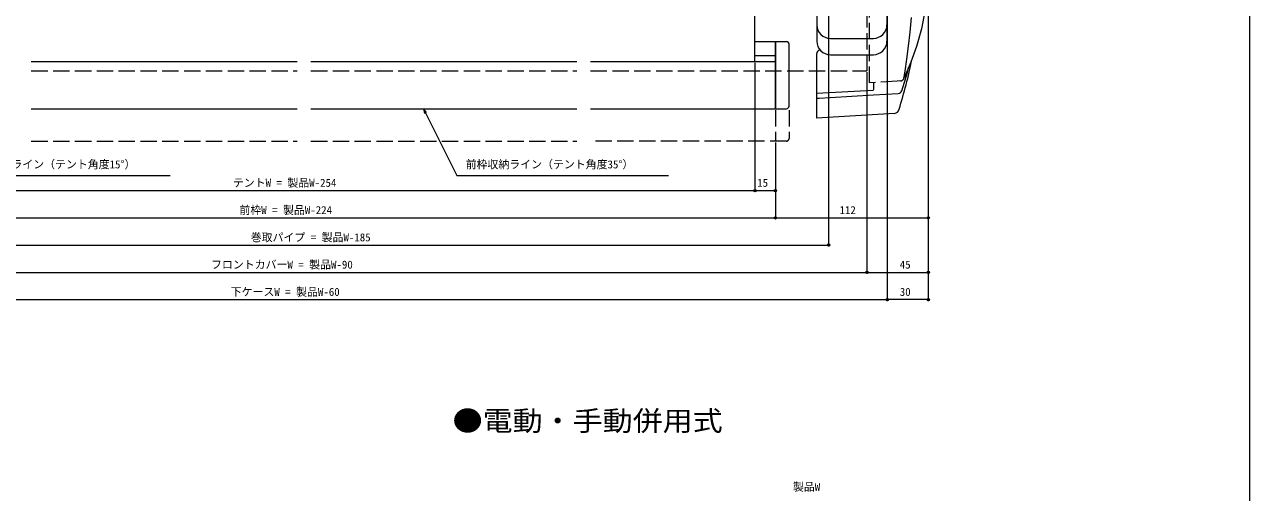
# Model space of a CAD drawing. Units: millimetres, scale not verified. Extents: x -1682 to -296, y -1188 to 1054.
# Drawn here: x -1194 to -296, y 45 to 388 of the extents above; entities that cross this region are included whole.
import ezdxf
from ezdxf.enums import TextEntityAlignment as Align

# ---------------------------------------------------------------- set-up
doc = ezdxf.new("R2010")
doc.units = ezdxf.units.MM
doc.header["$LTSCALE"] = 4
doc.linetypes.add('DASHED3', pattern=[4, 3, -1])
doc.layers.add('0-1_USER1', color=3, linetype='Continuous')
for name, color, linetype, lineweight in [('0-2_YKK_ZWAK', 7, 'Continuous', 9), ('0-3_YKK_12', 2, 'Continuous', 9), ('0-4_YKK_13', 4, 'Continuous', 9), ('0-5_YKK_A1', 4, 'DASHED3', 9), ('0-6_YKK_D', 6, 'Continuous', 9)]:
    doc.layers.add(name, color=color, linetype=linetype, lineweight=lineweight)
doc.styles.add('ＭＳ ゴシック', font='')
doc.styles.get('ＭＳ ゴシック').set_extended_font_data('MS Gothic')

msp = doc.modelspace()

# ---------------------------------------------------------------- linework, layer by layer
at = {"layer": '0-2_YKK_ZWAK'}
msp.add_line((-296, 996), (-296, -1188), dxfattribs=at)
at = {"layer": '0-3_YKK_12'}
for p, q in [((-658.501, 375.693), (-643.501, 375.693)), ((-1189, 361.039), (-994, 361.039)), ((-984, 361.039), (-789, 361.039)), ((-779, 361.039), (-643.501, 361.039)), ((-658.501, 365.474), (-643.501, 365.474)), ((-1189, 326.323), (-994, 326.323)), ((-984, 326.323), (-789, 326.323)), ((-779, 326.323), (-643.501, 326.323))]:
    msp.add_line(p, q, dxfattribs=at)
at = {"layer": '0-3_YKK_12', "color": 7}
msp.add_line((-643.501, 326.323), (-643.501, 375.693), dxfattribs=at)
at = {"layer": '0-4_YKK_13', "linetype": 'DASHED3'}
for p, q in [((-574.5, 345.321), (-574.5, 603.365)), ((-544.872, 382.506), (-543.886, 393.328)), ((-545.969, 372.282), (-544.872, 382.506)), ((-547.171, 362.708), (-545.969, 372.282)), ((-544.147, 360.534), (-549.042, 349.276)), ((-548.469, 353.858), (-547.171, 362.708)), ((-549.148, 349.744), (-548.469, 353.858)), ((-554.257, 346.597), (-574.5, 345.321)), ((-551.945, 346.744), (-554.257, 346.597)), ((-549.042, 349.276), (-549.337, 348.668)), ((-549.337, 348.668), (-549.321, 348.753)), ((-549.318, 348.66), (-549.337, 348.668)), ((-549.321, 348.753), (-549.148, 349.744))]:
    msp.add_line(p, q, dxfattribs=at)
at = {"layer": '0-4_YKK_13'}
for p, q in [((-658.501, 361.039), (-658.501, 546.865)), ((-613.251, 458.482), (-613.251, 375.982)), ((-561.751, 458.482), (-561.751, 375.982)), ((-533.923, 397.987), (-536.505, 384.94)), ((-603.251, 377.952), (-571.751, 377.952)), ((-536.505, 384.94), (-540.065, 372.049)), ((-643.501, 375.693), (-635.501, 375.693)), ((-633.501, 328.323), (-633.501, 373.693)), ((-540.065, 372.049), (-544.147, 360.534)), ((-613.5, 366.391), (-613.5, 319.365)), ((-603.251, 365.982), (-571.751, 365.982)), ((-550.859, 339.584), (-546.779, 352.948)), ((-546.779, 352.948), (-545.868, 356.576)), ((-571.5, 340.566), (-571.5, 345.51)), ((-613.5, 337.692), (-571.972, 340.058)), ((-613.5, 334.095), (-611.503, 334.209)), ((-611.503, 334.209), (-603.517, 334.665)), ((-603.517, 334.665), (-571.57, 336.488)), ((-571.57, 336.488), (-553.555, 337.517)), ((-556.206, 322.869), (-613.5, 319.365))]:
    msp.add_line(p, q, dxfattribs=at)
msp.add_lwpolyline([(-643.501, 375.693), (-643.501, 326.323), (-635.501, 326.323)], dxfattribs=at)
for centre, radius, start, end in [((-603.251, 387.952), 10, 180, 270), ((-571.751, 387.952), 10, 270, 0), ((-635.501, 373.693), 2, 0, 90), ((-610.5, 366.391), 3, 95.0047, 180), ((-603.251, 375.982), 10, 180, 270), ((-603.251, 375.982), 10, 180, 181.65863), ((-571.751, 375.982), 10, 270, 0), ((-862.633, 425.233), 325.241, 342.24178, 348.82388), ((-572.033, 340.588), 0.533, 276.48831, 2.33179), ((-553.729, 340.536), 3.024, 273.30217, 341.64816), ((-635.501, 328.323), 2, 270, 0), ((-556.633, 326.663), 3.798, 276.4938, 350.4958)]:
    msp.add_arc(centre, radius, start, end, dxfattribs=at)
at = {"layer": '0-4_YKK_13', "linetype": 'DASHED3'}
msp.add_arc((-552.144, 349.773), 3.036, 273.76134, 338.51776, dxfattribs=at)
at = {"layer": '0-5_YKK_A1'}
for p, q in [((-576.5, 397.873), (-576.5, 354.242)), ((-1189, 354.242), (-994, 354.242)), ((-984, 354.242), (-789, 354.242)), ((-779, 354.242), (-576.5, 354.242))]:
    msp.add_line(p, q, dxfattribs=at)
at = {"layer": '0-6_YKK_D'}
for p, q in [((-531.502, 606.326), (-531.502, 205.323)), ((-531.502, 606.326), (-531.502, 185.323)), ((-604.501, 459.615), (-604.501, 225.323)), ((-561.5, 441.365), (-561.5, 185.323)), ((-561.5, 441.365), (-561.5, 185.323)), ((-658.501, 360.039), (-658.501, 265.323)), ((-658.501, 360.039), (-658.501, 265.323)), ((-576.5, 353.242), (-576.5, 205.323)), ((-576.5, 353.242), (-576.5, 205.323)), ((-901.58, 326.323), (-900.055, 323.284)), ((-901.58, 326.323), (-900.869, 322.876)), ((-899.241, 323.693), (-901.58, 326.323)), ((-900.055, 323.284), (-877.01, 277.356)), ((-643.501, 301.59), (-643.501, 265.323)), ((-643.501, 301.59), (-643.501, 245.323)), ((-643.501, 301.59), (-643.501, 245.323)), ((-531.502, 301.59), (-531.502, 245.323)), ((-1242.01, 277.356), (-1087.181, 277.356)), ((-877.01, 277.356), (-722.018, 277.356)), ((-1319.499, 266.323), (-658.501, 266.323)), ((-658.501, 266.323), (-643.501, 266.323)), ((-1334.499, 246.323), (-643.501, 246.323)), ((-643.501, 246.323), (-531.502, 246.323)), ((-1334.499, 226.323), (-604.501, 226.323)), ((-1401.5, 206.323), (-576.5, 206.323)), ((-576.5, 206.323), (-531.502, 206.323)), ((-1416.5, 186.323), (-561.5, 186.323)), ((-531.502, 186.323), (-561.5, 186.323))]:
    msp.add_line(p, q, dxfattribs=at)
at = {"layer": '0-6_YKK_D', "linetype": 'DASHED3'}
for p, q in [((-643.501, 325.323), (-643.501, 302.59)), ((-633.501, 325.323), (-633.501, 304.59)), ((-1189, 302.59), (-994, 302.59)), ((-984, 302.59), (-789, 302.59)), ((-635.501, 302.59), (-779, 302.59))]:
    msp.add_line(p, q, dxfattribs=at)
at = {"layer": '0-6_YKK_D'}
for centre in [(-658.501, 266.323), (-658.501, 266.323), (-643.501, 266.323), (-643.501, 246.323), (-643.501, 246.323), (-531.502, 246.323), (-604.501, 226.323), (-576.5, 206.323), (-576.5, 206.323), (-531.502, 206.323), (-561.5, 186.323), (-561.5, 186.323), (-531.502, 186.323)]:
    msp.add_circle(centre, 0.85, dxfattribs=at)
at = {"layer": '0-6_YKK_D', "linetype": 'DASHED3'}
msp.add_arc((-635.501, 304.59), 2, 270, 0, dxfattribs=at)

# ---------------------------------------------------------------- texts
at = {"layer": '0-1_USER1', "style": 'ＭＳ ゴシック', "width": 1.1}
msp.add_text('●電動・手動併用式', height=14.66, dxfattribs=at).set_placement((-880.157, 85.69), align=Align.BOTTOM_LEFT)
at = {"layer": '0-6_YKK_D', "color": 4, "style": 'ＭＳ ゴシック'}
for s, p in [('前枠収納ライン（テント角度15°）', (-1235.61, 280.836)), ('前枠収納ライン（テント角度35°）', (-870.61, 280.836)), ('テントW = 製品W-254', (-1041.267, 267.323)), ('15', (-656.868, 267.323)), ('前枠W = 製品W-224', (-1036.467, 247.323)), ('112', (-596.568, 247.323)), ('巻取パイプ = 製品W-185', (-1028.167, 227.323)), ('フロントカバーW = 製品W-90', (-1057.267, 207.323)), ('45', (-552.368, 207.323)), ('下ケースW = 製品W-60', (-1042.867, 187.323)), ('30', (-552.368, 187.323)), ('製品W', (-630.714, 44.316))]:
    msp.add_text(s, height=5.865, dxfattribs=at).set_placement(p, align=Align.BOTTOM_LEFT)

doc.saveas('drawing.dxf')
